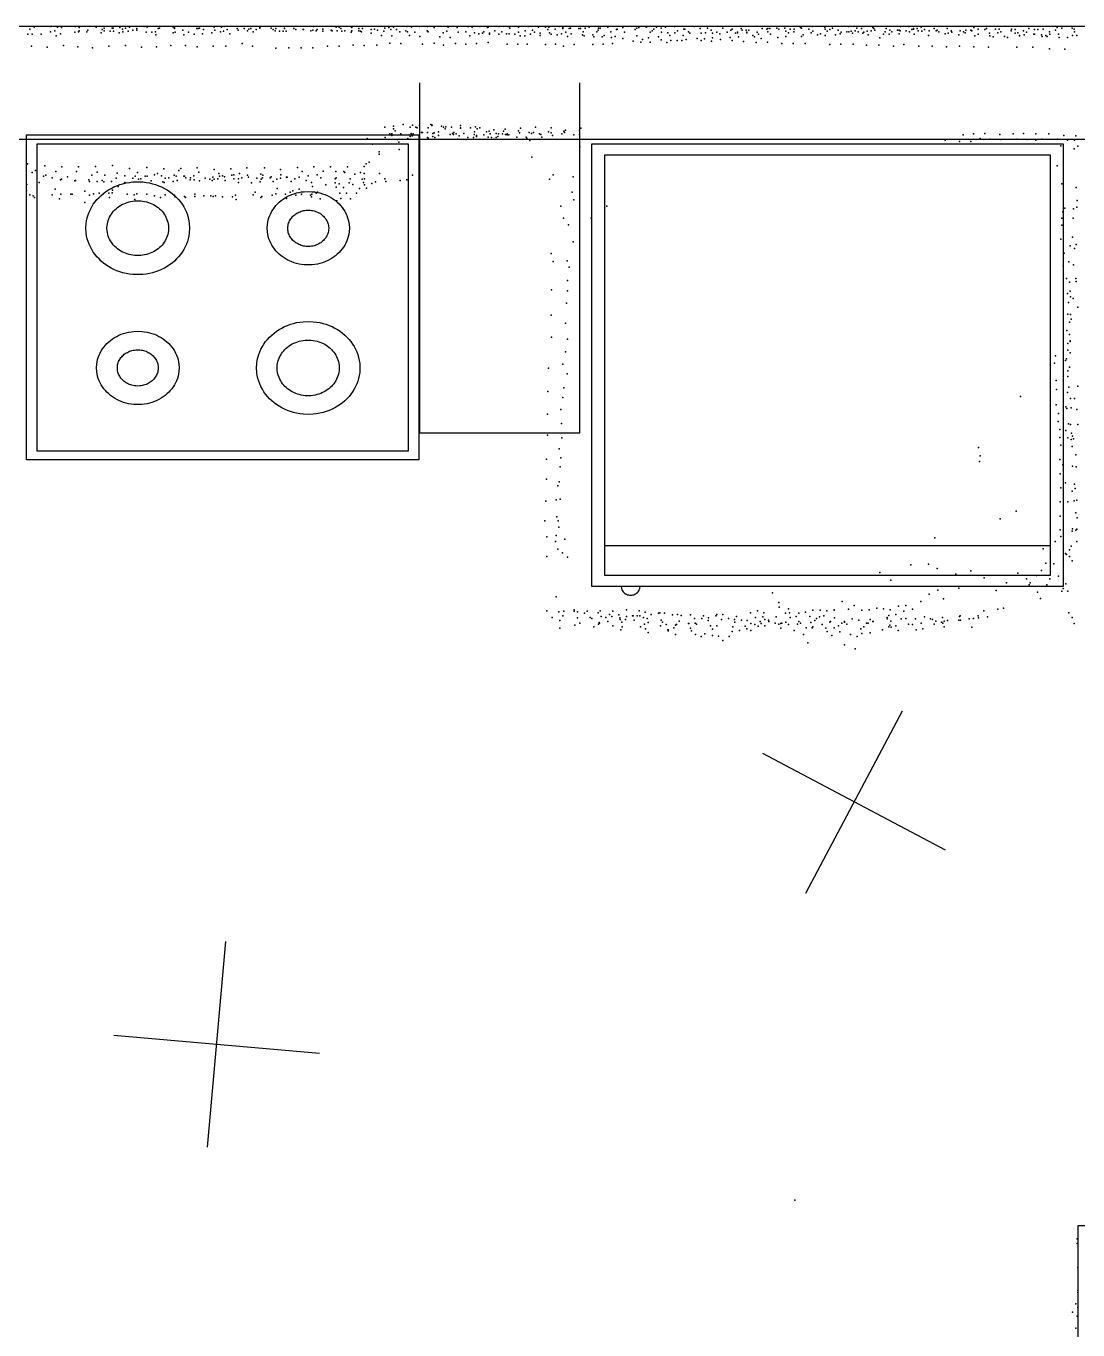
# Model space of a CAD drawing. Header units: millimetres. Extents: x -49251 to 3173, y -44712 to 7447.
# Drawn here: x -10956 to -8920, y -4259 to -1732 of the extents above; entities that cross this region are included whole.
import ezdxf

# ---------------------------------------------------------------- set-up
doc = ezdxf.new("R2010")
doc.units = ezdxf.units.MM
for name, color, linetype in [('OBJECTS', 8, 'Continuous'), ('P', 9, 'Continuous'), ('PANOS', 10, 'Continuous'), ('ROOMS', 1, 'Continuous'), ('WALLS', 3, 'Continuous')]:
    doc.layers.add(name, color=color, linetype=linetype)

# ---------------------------------------------------------------- blocks, each defined once
blk = doc.blocks.new('Stove_5D')
for points in [[(-380, 350), (379.9, 350)], [(-380, -350), (-380, 350)], [(359.9, 330), (-360, 330)], [(-360, 330), (-360, -330)], [(359.9, -330), (359.9, 330)], [(379.9, 350), (379.9, -350)], [(-264.6, 149.1), (-264.1, 158.9), (-263.3, 165.3), (-262, 171.6), (-260.4, 177.7), (-258.4, 183.7), (-256, 189.4), (-253.3, 195.1), (-250.3, 200.5), (-246.9, 205.7), (-243.3, 210.6), (-239.3, 215.3), (-235.1, 219.8), (-230.6, 224), (-225.9, 228), (-220.9, 231.6), (-215.7, 234.9), (-210.3, 237.9), (-204.7, 240.6), (-198.9, 243), (-192.9, 244.9), (-186.8, 246.5), (-180.5, 247.8), (-174.1, 248.6), (-164.3, 249.1)], [(-164.3, 249.1), (-154.4, 248.6), (-148, 247.8), (-141.7, 246.5), (-135.6, 244.9), (-129.6, 243), (-123.8, 240.6), (-118.2, 237.9), (-112.8, 234.9), (-107.6, 231.6), (-102.6, 228), (-97.9, 224), (-93.4, 219.8), (-89.2, 215.3), (-85.2, 210.6), (-81.6, 205.7), (-78.2, 200.5), (-75.2, 195.1), (-72.5, 189.4), (-70.1, 183.7), (-68.1, 177.7), (-66.5, 171.6), (-65.3, 165.3), (-64.4, 158.9), (-63.9, 149.1)], [(86.3, 149.1), (86.7, 156.8), (87.4, 161.9), (88.4, 166.9), (89.7, 171.7), (91.3, 176.4), (93.2, 181), (95.3, 185.5), (97.7, 189.7), (100.4, 193.8), (103.3, 197.8), (106.4, 201.5), (109.8, 205), (113.3, 208.4), (117.1, 211.5), (121.1, 214.3), (125.2, 217), (129.5, 219.3), (133.9, 221.5), (138.5, 223.3), (143.3, 224.9), (148.1, 226.1), (153.1, 227.1), (158.2, 227.7), (166, 228.1)], [(166, 228.1), (173.7, 227.7), (178.8, 227.1), (183.8, 226.1), (188.6, 224.9), (193.4, 223.3), (198, 221.5), (202.4, 219.3), (206.7, 217), (210.8, 214.3), (214.8, 211.5), (218.6, 208.4), (222.1, 205), (225.5, 201.5), (228.6, 197.8), (231.5, 193.8), (234.2, 189.7), (236.6, 185.5), (238.7, 181), (240.6, 176.4), (242.2, 171.7), (243.5, 166.9), (244.5, 161.9), (245.2, 156.8), (245.6, 149.1)], [(-223.9, 149.1), (-223.6, 154.9), (-223.1, 158.7), (-222.3, 162.4), (-221.4, 166), (-220.2, 169.6), (-218.7, 173), (-217.1, 176.3), (-215.3, 179.5), (-213.3, 182.6), (-211.2, 185.5), (-208.8, 188.3), (-206.3, 190.9), (-203.6, 193.4), (-200.8, 195.7), (-197.8, 197.9), (-194.8, 199.8), (-191.5, 201.6), (-188.2, 203.2), (-184.8, 204.6), (-181.2, 205.7), (-177.6, 206.6), (-173.9, 207.4), (-170.1, 207.8), (-164.2, 208.1)], [(-164.2, 208.1), (-158.4, 207.8), (-154.6, 207.4), (-150.9, 206.6), (-147.3, 205.7), (-143.7, 204.6), (-140.3, 203.2), (-137, 201.6), (-133.7, 199.8), (-130.6, 197.9), (-127.7, 195.7), (-124.9, 193.4), (-122.2, 190.9), (-119.7, 188.3), (-117.3, 185.5), (-115.2, 182.6), (-113.2, 179.5), (-111.4, 176.3), (-109.8, 173), (-108.3, 169.6), (-107.1, 166), (-106.2, 162.4), (-105.4, 158.7), (-104.9, 154.9), (-104.6, 149.1)], [(126.2, 148.8), (126.4, 152.7), (126.8, 155.2), (127.3, 157.6), (127.9, 160), (128.7, 162.4), (129.7, 164.6), (130.8, 166.8), (132, 169), (133.3, 171), (134.7, 172.9), (136.3, 174.8), (138, 176.5), (139.7, 178.2), (141.6, 179.7), (143.6, 181.1), (145.6, 182.4), (147.8, 183.6), (150, 184.6), (152.2, 185.5), (154.6, 186.3), (157, 186.9), (159.5, 187.3), (162, 187.7), (165.8, 187.8)], [(165.8, 187.8), (169.7, 187.7), (172.2, 187.3), (174.7, 186.9), (177.1, 186.3), (179.5, 185.5), (181.7, 184.6), (183.9, 183.6), (186.1, 182.4), (188.1, 181.1), (190.1, 179.7), (192, 178.2), (193.7, 176.5), (195.4, 174.8), (197, 172.9), (198.4, 171), (199.7, 169), (200.9, 166.8), (202, 164.6), (203, 162.4), (203.8, 160), (204.4, 157.6), (204.9, 155.2), (205.3, 152.7), (205.5, 148.8)], [(-164.3, 49.1), (-174.1, 49.5), (-180.5, 50.3), (-186.8, 51.6), (-192.9, 53.2), (-198.9, 55.1), (-204.7, 57.5), (-210.3, 60.2), (-215.7, 63.2), (-220.9, 66.5), (-225.9, 70.2), (-230.6, 74.1), (-235.1, 78.3), (-239.3, 82.8), (-243.3, 87.5), (-246.9, 92.5), (-250.3, 97.7), (-253.3, 103.1), (-256, 108.7), (-258.4, 114.5), (-260.4, 120.4), (-262, 126.5), (-263.3, 132.8), (-264.1, 139.2), (-264.6, 149.1)], [(-164.2, 90.1), (-170.1, 90.3), (-173.9, 90.8), (-177.6, 91.5), (-181.2, 92.5), (-184.8, 93.6), (-188.2, 95), (-191.5, 96.6), (-194.8, 98.3), (-197.8, 100.3), (-200.8, 102.4), (-203.6, 104.8), (-206.3, 107.2), (-208.8, 109.9), (-211.2, 112.7), (-213.3, 115.6), (-215.3, 118.7), (-217.1, 121.9), (-218.7, 125.2), (-220.2, 128.6), (-221.4, 132.1), (-222.3, 135.8), (-223.1, 139.5), (-223.6, 143.3), (-223.9, 149.1)], [(-63.9, 149.1), (-64.4, 139.2), (-65.3, 132.8), (-66.5, 126.5), (-68.1, 120.4), (-70.1, 114.5), (-72.5, 108.7), (-75.2, 103.1), (-78.2, 97.7), (-81.6, 92.5), (-85.2, 87.5), (-89.2, 82.8), (-93.4, 78.3), (-97.9, 74.1), (-102.6, 70.2), (-107.6, 66.5), (-112.8, 63.2), (-118.2, 60.2), (-123.8, 57.5), (-129.6, 55.1), (-135.6, 53.2), (-141.7, 51.6), (-148, 50.3), (-154.4, 49.5), (-164.3, 49.1)], [(-104.6, 149.1), (-104.9, 143.3), (-105.4, 139.5), (-106.2, 135.8), (-107.1, 132.1), (-108.3, 128.6), (-109.8, 125.2), (-111.4, 121.9), (-113.2, 118.7), (-115.2, 115.6), (-117.3, 112.7), (-119.7, 109.9), (-122.2, 107.2), (-124.9, 104.8), (-127.7, 102.4), (-130.6, 100.3), (-133.7, 98.3), (-137, 96.6), (-140.3, 95), (-143.7, 93.6), (-147.3, 92.5), (-150.9, 91.5), (-154.6, 90.8), (-158.4, 90.3), (-164.2, 90.1)], [(166, 70.1), (158.2, 70.4), (153.1, 71), (148.1, 72), (143.3, 73.3), (138.5, 74.8), (133.9, 76.7), (129.5, 78.8), (125.2, 81.1), (121.1, 83.8), (117.1, 86.6), (113.3, 89.7), (109.8, 93.1), (106.4, 96.6), (103.3, 100.3), (100.4, 104.3), (97.7, 108.4), (95.3, 112.7), (93.2, 117.1), (91.3, 121.7), (89.7, 126.4), (88.4, 131.2), (87.4, 136.2), (86.7, 141.3), (86.3, 149.1)], [(165.8, 109.8), (162, 110), (159.5, 110.3), (157, 110.7), (154.6, 111.4), (152.2, 112.1), (150, 113), (147.8, 114.1), (145.6, 115.2), (143.6, 116.5), (141.6, 117.9), (139.7, 119.5), (138, 121.1), (136.3, 122.9), (134.7, 124.7), (133.3, 126.6), (132, 128.7), (130.8, 130.8), (129.7, 133), (128.7, 135.2), (127.9, 137.6), (127.3, 140), (126.8, 142.4), (126.4, 145), (126.2, 148.8)], [(205.5, 148.8), (205.3, 145), (204.9, 142.4), (204.4, 140), (203.8, 137.6), (203, 135.2), (202, 133), (200.9, 130.8), (199.7, 128.7), (198.4, 126.6), (197, 124.7), (195.4, 122.9), (193.7, 121.1), (192, 119.5), (190.1, 117.9), (188.1, 116.5), (186.1, 115.2), (183.9, 114.1), (181.7, 113), (179.5, 112.1), (177.1, 111.4), (174.7, 110.7), (172.2, 110.3), (169.7, 110), (165.8, 109.8)], [(245.6, 149.1), (245.2, 141.3), (244.5, 136.2), (243.5, 131.2), (242.2, 126.4), (240.6, 121.7), (238.7, 117.1), (236.6, 112.7), (234.2, 108.4), (231.5, 104.3), (228.6, 100.3), (225.5, 96.6), (222.1, 93.1), (218.6, 89.7), (214.8, 86.6), (210.8, 83.8), (206.7, 81.1), (202.4, 78.8), (198, 76.7), (193.4, 74.8), (188.6, 73.3), (183.8, 72), (178.8, 71), (173.7, 70.4), (166, 70.1)], [(-244.1, -151.7), (-243.7, -143.9), (-243, -138.9), (-242, -133.9), (-240.7, -129), (-239.1, -124.3), (-237.2, -119.7), (-235, -115.3), (-232.6, -111), (-229.9, -106.9), (-227, -103), (-223.9, -99.2), (-220.5, -95.7), (-216.9, -92.4), (-213.1, -89.3), (-209.2, -86.4), (-205, -83.8), (-200.7, -81.4), (-196.3, -79.3), (-191.7, -77.4), (-186.9, -75.9), (-182, -74.6), (-177.1, -73.7), (-172, -73.1), (-164.2, -72.7)], [(-164.2, -72.7), (-156.4, -73.1), (-151.3, -73.7), (-146.3, -74.6), (-141.4, -75.9), (-136.7, -77.4), (-132.1, -79.3), (-127.6, -81.4), (-123.3, -83.8), (-119.1, -86.4), (-115.2, -89.3), (-111.4, -92.4), (-107.8, -95.7), (-104.4, -99.2), (-101.3, -103), (-98.4, -106.9), (-95.7, -111), (-93.3, -115.3), (-91.1, -119.7), (-89.2, -124.3), (-87.6, -129), (-86.3, -133.9), (-85.3, -138.9), (-84.6, -143.9), (-84.2, -151.7)], [(65.7, -151.7), (66.2, -141.9), (67.1, -135.5), (68.3, -129.2), (69.9, -123.1), (71.9, -117.2), (74.3, -111.4), (77, -105.8), (80, -100.4), (83.3, -95.2), (87, -90.2), (90.9, -85.5), (95.1, -81), (99.6, -76.8), (104.3, -72.9), (109.3, -69.2), (114.5, -65.9), (119.9, -62.9), (125.5, -60.2), (131.3, -57.9), (137.3, -55.9), (143.4, -54.3), (149.7, -53), (156.1, -52.2), (165.9, -51.7)], [(165.9, -51.7), (175.7, -52.2), (182.1, -53), (188.4, -54.3), (194.5, -55.9), (200.5, -57.9), (206.3, -60.2), (211.9, -62.9), (217.3, -65.9), (222.5, -69.2), (227.5, -72.9), (232.2, -76.8), (236.7, -81), (240.9, -85.5), (244.8, -90.2), (248.5, -95.2), (251.8, -100.4), (254.8, -105.8), (257.5, -111.4), (259.9, -117.2), (261.9, -123.1), (263.5, -129.2), (264.7, -135.5), (265.6, -141.9), (266, -151.7)], [(105.8, -151.7), (106, -145.8), (106.5, -142), (107.3, -138.2), (108.3, -134.6), (109.4, -131), (110.8, -127.5), (112.5, -124.2), (114.3, -120.9), (116.3, -117.8), (118.5, -114.8), (120.8, -112), (123.3, -109.3), (126, -106.8), (128.9, -104.4), (131.8, -102.2), (135, -100.2), (138.2, -98.4), (141.6, -96.8), (145, -95.4), (148.6, -94.2), (152.3, -93.3), (156, -92.5), (159.9, -92), (165.8, -91.7)], [(165.8, -91.7), (171.7, -92), (175.5, -92.5), (179.3, -93.3), (182.9, -94.2), (186.5, -95.4), (190, -96.8), (193.3, -98.4), (196.6, -100.2), (199.7, -102.2), (202.7, -104.4), (205.5, -106.8), (208.2, -109.3), (210.7, -112), (213.1, -114.8), (215.3, -117.8), (217.3, -120.9), (219.1, -124.2), (220.7, -127.5), (222.1, -131), (223.3, -134.6), (224.3, -138.2), (225, -142), (225.5, -145.8), (225.8, -151.7)], [(-203.8, -151.7), (-203.6, -147.9), (-203.2, -145.4), (-202.7, -142.9), (-202.1, -140.5), (-201.3, -138.2), (-200.4, -135.9), (-199.3, -133.7), (-198.1, -131.6), (-196.8, -129.6), (-195.3, -127.6), (-193.8, -125.8), (-192.1, -124), (-190.3, -122.4), (-188.4, -120.9), (-186.5, -119.5), (-184.4, -118.2), (-182.3, -117), (-180.1, -115.9), (-177.8, -115), (-175.5, -114.3), (-173.1, -113.7), (-170.6, -113.2), (-168.1, -112.9), (-164.2, -112.7)], [(-164.2, -112.7), (-160.4, -112.9), (-157.8, -113.2), (-155.4, -113.7), (-153, -114.3), (-150.6, -115), (-148.3, -115.9), (-146.1, -117), (-144, -118.2), (-141.9, -119.5), (-140, -120.9), (-138.1, -122.4), (-136.3, -124), (-134.7, -125.8), (-133.1, -127.6), (-131.7, -129.6), (-130.3, -131.6), (-129.1, -133.7), (-128.1, -135.9), (-127.1, -138.2), (-126.3, -140.5), (-125.7, -142.9), (-125.2, -145.4), (-124.8, -147.9), (-124.6, -151.7)], [(-164.2, -230.7), (-172, -230.4), (-177.1, -229.8), (-182, -228.8), (-186.9, -227.6), (-191.7, -226), (-196.3, -224.2), (-200.7, -222.1), (-205, -219.7), (-209.2, -217.1), (-213.1, -214.2), (-216.9, -211.1), (-220.5, -207.8), (-223.9, -204.3), (-227, -200.5), (-229.9, -196.6), (-232.6, -192.5), (-235, -188.2), (-237.2, -183.8), (-239.1, -179.2), (-240.7, -174.4), (-242, -169.6), (-243, -164.6), (-243.7, -159.5), (-244.1, -151.7)], [(-164.2, -190.7), (-168.1, -190.6), (-170.6, -190.3), (-173.1, -189.8), (-175.5, -189.2), (-177.8, -188.4), (-180.1, -187.5), (-182.3, -186.5), (-184.4, -185.3), (-186.5, -184), (-188.4, -182.6), (-190.3, -181.1), (-192.1, -179.4), (-193.8, -177.7), (-195.3, -175.8), (-196.8, -173.9), (-198.1, -171.9), (-199.3, -169.8), (-200.4, -167.6), (-201.3, -165.3), (-202.1, -163), (-202.7, -160.6), (-203.2, -158.1), (-203.6, -155.6), (-203.8, -151.7)], [(-84.2, -151.7), (-84.6, -159.5), (-85.3, -164.6), (-86.3, -169.6), (-87.6, -174.4), (-89.2, -179.2), (-91.1, -183.8), (-93.3, -188.2), (-95.7, -192.5), (-98.4, -196.6), (-101.3, -200.5), (-104.4, -204.3), (-107.8, -207.8), (-111.4, -211.1), (-115.2, -214.2), (-119.1, -217.1), (-123.3, -219.7), (-127.6, -222.1), (-132.1, -224.2), (-136.7, -226), (-141.4, -227.6), (-146.3, -228.8), (-151.3, -229.8), (-156.4, -230.4), (-164.2, -230.7)], [(-124.6, -151.7), (-124.8, -155.6), (-125.2, -158.1), (-125.7, -160.6), (-126.3, -163), (-127.1, -165.3), (-128.1, -167.6), (-129.1, -169.8), (-130.3, -171.9), (-131.7, -173.9), (-133.1, -175.8), (-134.7, -177.7), (-136.3, -179.4), (-138.1, -181.1), (-140, -182.6), (-141.9, -184), (-144, -185.3), (-146.1, -186.5), (-148.3, -187.5), (-150.6, -188.4), (-153, -189.2), (-155.4, -189.8), (-157.8, -190.3), (-160.4, -190.6), (-164.2, -190.7)], [(165.9, -251.7), (156.1, -251.3), (149.7, -250.4), (143.4, -249.2), (137.3, -247.6), (131.3, -245.6), (125.5, -243.3), (119.9, -240.6), (114.5, -237.6), (109.3, -234.2), (104.3, -230.6), (99.6, -226.7), (95.1, -222.5), (90.9, -218), (87, -213.3), (83.3, -208.3), (80, -203.1), (77, -197.7), (74.3, -192.1), (71.9, -186.3), (69.9, -180.3), (68.3, -174.2), (67.1, -168), (66.2, -161.6), (65.7, -151.7)], [(165.8, -211.7), (159.9, -211.5), (156, -211), (152.3, -210.2), (148.6, -209.2), (145, -208.1), (141.6, -206.7), (138.2, -205), (135, -203.2), (131.8, -201.2), (128.9, -199), (126, -196.7), (123.3, -194.2), (120.8, -191.5), (118.5, -188.6), (116.3, -185.7), (114.3, -182.5), (112.5, -179.3), (110.8, -175.9), (109.4, -172.5), (108.3, -168.9), (107.3, -165.2), (106.5, -161.5), (106, -157.6), (105.8, -151.7)], [(225.8, -151.7), (225.5, -157.6), (225, -161.5), (224.3, -165.2), (223.3, -168.9), (222.1, -172.5), (220.7, -175.9), (219.1, -179.3), (217.3, -182.5), (215.3, -185.7), (213.1, -188.6), (210.7, -191.5), (208.2, -194.2), (205.5, -196.7), (202.7, -199), (199.7, -201.2), (196.6, -203.2), (193.3, -205), (190, -206.7), (186.5, -208.1), (182.9, -209.2), (179.3, -210.2), (175.5, -211), (171.7, -211.5), (165.8, -211.7)], [(266, -151.7), (265.6, -161.6), (264.7, -168), (263.5, -174.2), (261.9, -180.3), (259.9, -186.3), (257.5, -192.1), (254.8, -197.7), (251.8, -203.1), (248.5, -208.3), (244.8, -213.3), (240.9, -218), (236.7, -222.5), (232.2, -226.7), (227.5, -230.6), (222.5, -234.2), (217.3, -237.6), (211.9, -240.6), (206.3, -243.3), (200.5, -245.6), (194.5, -247.6), (188.4, -249.2), (182.1, -250.4), (175.7, -251.3), (165.9, -251.7)], [(379.9, -350), (-380, -350)], [(-360, -330), (359.9, -330)]]:
    blk.add_lwpolyline(points)
blk = doc.blocks.new('Fridge_54')
for points in [[(-380.3, -303.1), (-380.3, 404.7)], [(-380.3, 404.7), (379.8, 404.7)], [(379.8, 404.7), (379.8, -303.1)], [(-360.3, 384.7), (-360.3, -303.1)], [(359.8, 384.7), (-360.3, 384.7)], [(359.8, -303.1), (359.8, 384.7)], [(-380.3, -375.4), (-380.3, -303.1)], [(-360.3, -303.1), (359.8, -303.1)], [(-360.3, -303.1), (-360.3, -355.4)], [(359.8, -355.4), (359.8, -303.1)], [(379.8, -303.1), (379.8, -375.4)], [(-360.3, -355.4), (359.8, -355.4)], [(379.8, -375.4), (-380.3, -375.4)], [(-333.2, -375.3), (-332.6, -378.7), (-332, -380.8), (-331.1, -382.6), (-330.1, -384.3), (-329, -385.7), (-327.6, -387), (-326.2, -388.1), (-324.7, -388.9), (-323.1, -389.6), (-321.4, -390.1), (-319.7, -390.4), (-318, -390.5), (-316.2, -390.4), (-314.5, -390.1), (-312.9, -389.6), (-311.3, -388.9), (-309.7, -388.1), (-308.3, -387), (-307, -385.7), (-305.8, -384.3), (-304.8, -382.6), (-304, -380.8), (-303.3, -378.7), (-302.8, -375.3)]]:
    blk.add_lwpolyline(points)

msp = doc.modelspace()

# ---------------------------------------------------------------- linework, layer by layer
at = {"layer": 'OBJECTS'}
for points in [[(-10194.5, -1842.1), (-10194.5, -2520.5)], [(-9884.5, -2520.5), (-9884.5, -1842.1)], [(-10194.5, -2520.5), (-9884.5, -2520.5)]]:
    msp.add_lwpolyline(points, dxfattribs=at)
at = {"layer": 'P'}
for p in [(-10949, -1738), (-10941, -1734), (-10910, -1733), (-10909, -1743), (-10901, -1741), (-10896, -1734), (-10888, -1735), (-10861, -1733), (-10855, -1743), (-10854, -1735), (-10854, -1741), (-10839, -1743), (-10837, -1740), (-10821, -1734), (-10809, -1739), (-10805, -1736), (-10805, -1741), (-10794, -1742), (-10790, -1736), (-10788, -1736), (-10787, -1742), (-10775, -1735), (-10770, -1738), (-10769, -1743), (-10764, -1736), (-10759, -1742), (-10756, -1734), (-10750, -1740), (-10742, -1737), (-10742, -1740), (-10728, -1733), (-10722, -1734), (-10706, -1743), (-10701, -1737), (-10698, -1736), (-10672, -1734), (-10669, -1734), (-10669, -1737), (-10653, -1740), (-10626, -1737), (-10623, -1737), (-10621, -1736), (-10613, -1739), (-10613, -1739), (-10592, -1734), (-10591, -1740), (-10580, -1743), (-10578, -1734), (-10574, -1742), (-10573, -1733), (-10567, -1739), (-10548, -1737), (-10546, -1740), (-10534, -1737), (-10528, -1741), (-10525, -1738), (-10521, -1737), (-10517, -1743), (-10511, -1739), (-10504, -1735), (-10504, -1736), (-10482, -1736), (-10478, -1739), (-10474, -1741), (-10473, -1737), (-10466, -1742), (-10459, -1742), (-10457, -1733), (-10456, -1737), (-10453, -1742), (-10438, -1737), (-10434, -1739), (-10420, -1739), (-10419, -1739), (-10405, -1741), (-10401, -1740), (-10400, -1733), (-10395, -1741), (-10393, -1739), (-10382, -1738), (-10382, -1742), (-10366, -1740), (-10364, -1741), (-10356, -1734), (-10354, -1741), (-10350, -1734), (-10347, -1737), (-10345, -1742), (-10339, -1741), (-10328, -1733), (-10326, -1735), (-10326, -1741), (-10312, -1737), (-10312, -1741), (-10309, -1742), (-10307, -1743), (-10305, -1737), (-10288, -1739), (-10282, -1738), (-10276, -1740), (-10264, -1742), (-10262, -1736), (-10254, -1735), (-10250, -1739), (-10245, -1734), (-10239, -1739), (-10233, -1743), (-10221, -1741), (-10219, -1733), (-10218, -1743), (-10210, -1734), (-10195, -1733), (-10180, -1741), (-10179, -1733), (-10178, -1743), (-10166, -1735), (-10142, -1742), (-10139, -1734), (-10122, -1735), (-10105, -1743), (-10101, -1733), (-10100, -1733), (-10093, -1734), (-10078, -1733), (-10070, -1743), (-10063, -1735), (-10062, -1734), (-10049, -1741), (-10041, -1733), (-10035, -1743), (-10023, -1733), (-10021, -1733), (-10020, -1736), (-10003, -1734), (-9990, -1741), (-9983, -1733), (-9976, -1740), (-9964, -1734), (-9951, -1734), (-9946, -1739), (-9944, -1734), (-9932, -1738), (-9924, -1733), (-9917, -1735), (-9917, -1737), (-9905, -1737), (-9902, -1736), (-9886, -1737), (-9883, -1737), (-9878, -1743), (-9874, -1736), (-9866, -1734), (-9851, -1743), (-9849, -1740), (-9848, -1736), (-9845, -1736), (-9830, -1734), (-9824, -1743), (-9813, -1739), (-9812, -1738), (-9801, -1735), (-9777, -1739), (-9774, -1736), (-9770, -1735), (-9756, -1734), (-9754, -1733), (-9744, -1741), (-9741, -1738), (-9736, -1734), (-9727, -1736), (-9718, -1734), (-9700, -1733), (-9695, -1741), (-9683, -1738), (-9681, -1738), (-9674, -1743), (-9663, -1733), (-9651, -1737), (-9637, -1736), (-9630, -1740), (-9607, -1736), (-9592, -1740), (-9589, -1738), (-9572, -1737), (-9570, -1740), (-9562, -1740), (-9557, -1740), (-9531, -1737), (-9522, -1738), (-9520, -1737), (-9520, -1743), (-9516, -1737), (-9503, -1736), (-9499, -1738), (-9487, -1736), (-9485, -1742), (-9477, -1738), (-9470, -1743), (-9469, -1738), (-9457, -1735), (-9455, -1736), (-9441, -1738), (-9434, -1733), (-9433, -1742), (-9410, -1734), (-9409, -1738), (-9405, -1742), (-9400, -1739), (-9395, -1736), (-9384, -1740), (-9367, -1743), (-9364, -1733), (-9363, -1743), (-9359, -1742), (-9351, -1741), (-9348, -1736), (-9345, -1743), (-9339, -1737), (-9334, -1733), (-9328, -1742), (-9320, -1741), (-9317, -1735), (-9315, -1737), (-9313, -1740), (-9293, -1743), (-9291, -1737), (-9284, -1740), (-9280, -1743), (-9269, -1740), (-9266, -1740), (-9264, -1741), (-9263, -1733), (-9252, -1741), (-9247, -1733), (-9246, -1743), (-9241, -1739), (-9238, -1737), (-9238, -1738), (-9231, -1737), (-9229, -1741), (-9223, -1734), (-9222, -1742), (-9217, -1739), (-9208, -1741), (-9198, -1737), (-9194, -1741), (-9192, -1740), (-9189, -1743), (-9173, -1737), (-9165, -1741), (-9148, -1741), (-9141, -1743), (-9137, -1740), (-9127, -1740), (-9125, -1741), (-9121, -1735), (-9113, -1738), (-9100, -1739), (-9097, -1737), (-9079, -1738), (-9072, -1738), (-9069, -1743), (-9049, -1741), (-9048, -1738), (-9041, -1739), (-9025, -1741), (-9015, -1737), (-9004, -1739), (-8997, -1739), (-8987, -1738), (-8975, -1743), (-8963, -1740), (-8960, -1735), (-8951, -1736), (-8931, -1736), (-8927, -1738), (-8926, -1743), (-10953, -1748), (-10945, -1748), (-10927, -1748), (-10898, -1751), (-10890, -1747), (-10862, -1744), (-10811, -1745), (-10776, -1745), (-10724, -1744), (-10713, -1744), (-10705, -1749), (-10672, -1745), (-10668, -1744), (-10651, -1749), (-10642, -1744), (-10631, -1748), (-10615, -1747), (-10597, -1745), (-10562, -1747), (-10538, -1766), (-10327, -1744), (-10288, -1746), (-10268, -1750), (-10252, -1765), (-10248, -1751), (-10231, -1766), (-10214, -1750), (-10204, -1744), (-10194, -1752), (-10189, -1767), (-10166, -1765), (-10155, -1753), (-10149, -1745), (-10135, -1754), (-10125, -1766), (-10120, -1744), (-10105, -1767), (-10097, -1751), (-10088, -1745), (-10084, -1766), (-10080, -1747), (-10073, -1746), (-10062, -1764), (-10059, -1746), (-10059, -1748), (-10041, -1748), (-10026, -1747), (-10025, -1767), (-10021, -1747), (-10010, -1748), (-10004, -1767), (-10003, -1744), (-10000, -1751), (-9991, -1751), (-9986, -1767), (-9980, -1748), (-9972, -1744), (-9961, -1746), (-9961, -1750), (-9951, -1768), (-9943, -1745), (-9940, -1748), (-9931, -1767), (-9928, -1749), (-9920, -1747), (-9911, -1744), (-9908, -1752), (-9901, -1747), (-9895, -1768), (-9879, -1749), (-9876, -1751), (-9859, -1749), (-9859, -1768), (-9857, -1753), (-9841, -1753), (-9839, -1767), (-9837, -1750), (-9823, -1754), (-9821, -1766), (-9816, -1752), (-9801, -1756), (-9798, -1744), (-9781, -1761), (-9774, -1751), (-9766, -1763), (-9763, -1758), (-9751, -1755), (-9748, -1744), (-9748, -1763), (-9732, -1753), (-9727, -1759), (-9726, -1744), (-9716, -1764), (-9714, -1745), (-9710, -1750), (-9708, -1760), (-9700, -1745), (-9696, -1760), (-9687, -1760), (-9684, -1750), (-9678, -1758), (-9671, -1746), (-9657, -1756), (-9649, -1746), (-9649, -1760), (-9643, -1757), (-9641, -1745), (-9629, -1761), (-9627, -1746), (-9627, -1755), (-9619, -1744), (-9613, -1747), (-9612, -1758), (-9599, -1744), (-9593, -1754), (-9589, -1760), (-9583, -1746), (-9579, -1744), (-9579, -1745), (-9577, -1753), (-9567, -1762), (-9561, -1744), (-9561, -1745), (-9549, -1750), (-9546, -1753), (-9543, -1764), (-9541, -1744), (-9538, -1748), (-9533, -1756), (-9521, -1763), (-9515, -1748), (-9501, -1754), (-9493, -1766), (-9485, -1752), (-9480, -1745), (-9471, -1766), (-9455, -1752), (-9452, -1749), (-9448, -1766), (-9436, -1745), (-9424, -1749), (-9418, -1747), (-9409, -1750), (-9400, -1768), (-9389, -1749), (-9380, -1747), (-9379, -1767), (-9378, -1744), (-9356, -1746), (-9355, -1767), (-9336, -1746), (-9334, -1744), (-9326, -1749), (-9303, -1755), (-9296, -1748), (-9285, -1748), (-9266, -1747), (-9257, -1768), (-9237, -1748), (-9209, -1750), (-9177, -1747), (-9171, -1746), (-9164, -1744), (-9150, -1749), (-9138, -1745), (-9119, -1751), (-9113, -1748), (-9091, -1746), (-9090, -1751), (-9084, -1753), (-9075, -1745), (-9062, -1752), (-9056, -1754), (-9041, -1746), (-9036, -1745), (-9033, -1750), (-9033, -1751), (-9024, -1749), (-9019, -1744), (-9005, -1748), (-9004, -1748), (-8990, -1749), (-8989, -1752), (-8982, -1750), (-8979, -1752), (-8974, -1748), (-8957, -1748), (-8957, -1748), (-8956, -1754), (-8940, -1754), (-8930, -1750), (-8922, -1750), (-10946, -1771), (-10916, -1773), (-10884, -1770), (-10856, -1772), (-10828, -1774), (-10796, -1771), (-10764, -1770), (-10733, -1773), (-10704, -1772), (-10676, -1770), (-10648, -1770), (-10625, -1772), (-10594, -1771), (-10570, -1771), (-10518, -1771), (-10473, -1775), (-10448, -1774), (-10424, -1774), (-10401, -1774), (-10373, -1771), (-10350, -1771), (-10323, -1769), (-10302, -1770), (-10277, -1769), (-10148, -1769), (-9916, -1771), (-9329, -1769), (-9305, -1769), (-9277, -1771), (-9228, -1771), (-9202, -1771), (-9174, -1772), (-9149, -1771), (-9121, -1772), (-9093, -1773), (-9038, -1773), (-9007, -1773), (-8975, -1776), (-8945, -1777), (-10262, -1928), (-10252, -1941), (-10248, -1941), (-10248, -1944), (-10245, -1926), (-10245, -1931), (-10242, -1935), (-10231, -1941), (-10226, -1923), (-10215, -1943), (-10213, -1928), (-10211, -1940), (-10209, -1945), (-10208, -1924), (-10207, -1941), (-10206, -1943), (-10202, -1928), (-10199, -1929), (-10195, -1925), (-10191, -1938), (-10189, -1938), (-10179, -1938), (-10178, -1929), (-10173, -1923), (-10171, -1925), (-10170, -1924), (-10169, -1940), (-10166, -1939), (-10158, -1937), (-10158, -1944), (-10152, -1926), (-10148, -1928), (-10145, -1931), (-10144, -1927), (-10135, -1942), (-10133, -1928), (-10131, -1940), (-10129, -1942), (-10128, -1938), (-10124, -1941), (-10118, -1945), (-10115, -1925), (-10115, -1929), (-10115, -1930), (-10109, -1940), (-10096, -1929), (-10089, -1942), (-10088, -1937), (-10086, -1927), (-10084, -1944), (-10083, -1931), (-10078, -1929), (-10070, -1943), (-10065, -1937), (-10060, -1936), (-10058, -1941), (-10051, -1933), (-10046, -1940), (-10042, -1941), (-10034, -1941), (-10032, -1936), (-10029, -1932), (-10028, -1942), (-10025, -1941), (-10025, -1943), (-10022, -1943), (-10003, -1935), (-10001, -1939), (-9999, -1930), (-9982, -1938), (-9978, -1940), (-9974, -1938), (-9970, -1928), (-9962, -1941), (-9960, -1942), (-9945, -1937), (-9940, -1929), (-9940, -1939), (-9937, -1944), (-9919, -1941), (-9915, -1936), (-9914, -1938), (-9912, -1934), (-9896, -1943), (-9885, -1934), (-9885, -1942), (-9882, -1930), (-9142, -1943), (-9122, -1941), (-9100, -1940), (-9071, -1942), (-9045, -1941), (-9025, -1940), (-9001, -1941), (-8976, -1941), (-8947, -1944), (-8924, -1945), (-10296, -1950), (-10286, -1961), (-10261, -1948), (-10237, -1952), (-10235, -1957), (-10217, -1950), (-10213, -1946), (-10179, -1948), (-10178, -1949), (-10169, -1946), (-10165, -1948), (-10121, -1951), (-10104, -1952), (-10101, -1948), (-10090, -1948), (-10084, -1946), (-10062, -1947), (-10055, -1948), (-10051, -1951), (-10046, -1948), (-10043, -1946), (-10006, -1947), (-9988, -1947), (-9987, -1949), (-9981, -1954), (-9958, -1947), (-9884, -1966), (-9177, -1953), (-9149, -1956), (-9127, -1956), (-9109, -1950), (-9090, -1951), (-9069, -1952), (-9037, -1951), (-9018, -1952), (-9001, -1953), (-8989, -1951), (-8959, -1951), (-8953, -1964), (-8940, -1953), (-8927, -1970), (-8926, -1953), (-8920, -1965), (-10292, -1996), (-10273, -1976), (-10273, -1980), (-10234, -1971), (-9977, -1986), (-10954, -1999), (-10945, -2016), (-10938, -2012), (-10920, -2003), (-10918, -2021), (-10899, -2014), (-10887, -2005), (-10859, -2014), (-10855, -2005), (-10829, -2021), (-10822, -2004), (-10819, -2015), (-10804, -2021), (-10789, -2002), (-10780, -2017), (-10756, -2008), (-10741, -2016), (-10723, -2006), (-10708, -2020), (-10702, -2018), (-10690, -2009), (-10670, -2021), (-10661, -2012), (-10657, -2008), (-10625, -2007), (-10622, -2015), (-10592, -2010), (-10583, -2018), (-10560, -2009), (-10558, -2021), (-10554, -2020), (-10543, -2018), (-10529, -2007), (-10528, -2021), (-10502, -2019), (-10498, -2021), (-10495, -2007), (-10464, -2010), (-10463, -2020), (-10431, -2006), (-10422, -2014), (-10399, -2005), (-10393, -2020), (-10381, -2013), (-10367, -2005), (-10357, -2014), (-10341, -2014), (-10339, -2016), (-10334, -2005), (-10320, -2019), (-10309, -2016), (-10302, -2004), (-10302, -2018), (-10298, -1999), (-10272, -2018), (-10208, -2021), (-9936, -2020), (-8960, -2003), (-10955, -2039), (-10931, -2035), (-10923, -2023), (-10906, -2026), (-10890, -2030), (-10888, -2029), (-10876, -2024), (-10862, -2032), (-10861, -2031), (-10835, -2030), (-10834, -2033), (-10819, -2033), (-10809, -2031), (-10806, -2034), (-10791, -2033), (-10782, -2027), (-10778, -2043), (-10765, -2022), (-10765, -2035), (-10750, -2027), (-10745, -2023), (-10739, -2029), (-10734, -2028), (-10726, -2023), (-10722, -2023), (-10714, -2032), (-10694, -2022), (-10692, -2034), (-10689, -2035), (-10687, -2027), (-10680, -2026), (-10672, -2033), (-10666, -2023), (-10664, -2031), (-10651, -2023), (-10650, -2023), (-10647, -2026), (-10639, -2030), (-10638, -2026), (-10632, -2022), (-10631, -2030), (-10621, -2032), (-10610, -2027), (-10601, -2029), (-10596, -2031), (-10595, -2025), (-10592, -2029), (-10585, -2028), (-10582, -2023), (-10576, -2022), (-10572, -2024), (-10571, -2031), (-10554, -2028), (-10545, -2028), (-10545, -2035), (-10539, -2026), (-10526, -2025), (-10520, -2036), (-10510, -2027), (-10503, -2034), (-10501, -2029), (-10499, -2026), (-10484, -2026), (-10482, -2024), (-10478, -2033), (-10471, -2029), (-10464, -2027), (-10452, -2025), (-10451, -2025), (-10443, -2033), (-10436, -2028), (-10428, -2025), (-10414, -2031), (-10410, -2022), (-10404, -2035), (-10402, -2043), (-10386, -2026), (-10376, -2040), (-10358, -2028), (-10358, -2036), (-10356, -2026), (-10356, -2044), (-10350, -2038), (-10342, -2045), (-10331, -2036), (-10329, -2028), (-10324, -2039), (-10306, -2029), (-10303, -2035), (-10301, -2028), (-10301, -2040), (-10297, -2046), (-10287, -2037), (-10280, -2034), (-10262, -2028), (-10260, -2033), (-10232, -2031), (-10219, -2030), (-9943, -2029), (-9897, -2024), (-8951, -2038), (-8923, -2045), (-10956, -2051), (-10949, -2059), (-10943, -2061), (-10940, -2064), (-10906, -2059), (-10900, -2048), (-10892, -2067), (-10889, -2058), (-10870, -2058), (-10867, -2058), (-10843, -2052), (-10834, -2060), (-10826, -2057), (-10815, -2056), (-10796, -2056), (-10795, -2064), (-10790, -2055), (-10789, -2050), (-10761, -2058), (-10747, -2059), (-10746, -2068), (-10742, -2057), (-10723, -2058), (-10708, -2061), (-10696, -2064), (-10687, -2059), (-10669, -2060), (-10668, -2063), (-10650, -2062), (-10648, -2064), (-10630, -2058), (-10630, -2062), (-10612, -2061), (-10599, -2061), (-10594, -2062), (-10590, -2061), (-10576, -2063), (-10557, -2063), (-10551, -2060), (-10550, -2068), (-10517, -2059), (-10513, -2054), (-10502, -2064), (-10500, -2062), (-10480, -2060), (-10473, -2057), (-10470, -2047), (-10454, -2058), (-10452, -2066), (-10445, -2054), (-10440, -2051), (-10434, -2060), (-10428, -2048), (-10423, -2058), (-10406, -2060), (-10404, -2063), (-10403, -2058), (-10395, -2056), (-10392, -2054), (-10387, -2067), (-10356, -2071), (-10355, -2071), (-10349, -2056), (-10347, -2066), (-10336, -2056), (-10328, -2067), (-10317, -2056), (-10311, -2047), (-9899, -2054), (-9896, -2069), (-8921, -2070), (-10843, -2074), (-9921, -2081), (-9832, -2081), (-8949, -2092), (-8945, -2085), (-8928, -2086), (-8922, -2083), (-9916, -2104), (-9906, -2117), (-9862, -2104), (-8951, -2104), (-8951, -2118), (-8929, -2104), (-8953, -2145), (-8930, -2141), (-9897, -2150), (-8946, -2172), (-8935, -2158), (-8926, -2163), (-8923, -2155), (-9940, -2173), (-9936, -2188), (-9909, -2187), (-8948, -2197), (-8937, -2189), (-8928, -2195), (-9905, -2199), (-8942, -2221), (-8924, -2221), (-9939, -2243), (-9908, -2225), (-9908, -2245), (-8936, -2228), (-8935, -2246), (-8923, -2227), (-9910, -2269), (-8940, -2250), (-8938, -2268), (-8934, -2257), (-8929, -2260), (-9940, -2292), (-8939, -2290), (-8934, -2291), (-8920, -2277), (-9912, -2308), (-8941, -2322), (-8936, -2306), (-8933, -2300), (-9939, -2335), (-9908, -2339), (-8939, -2347), (-8936, -2330), (-8935, -2342), (-8935, -2343), (-9912, -2363), (-8963, -2371), (-8939, -2360), (-8935, -2365), (-9945, -2395), (-9917, -2387), (-8965, -2385), (-8944, -2380), (-8942, -2377), (-8939, -2400), (-8936, -2393), (-9909, -2406), (-8962, -2419), (-8939, -2411), (-8939, -2411), (-9946, -2440), (-9915, -2433), (-9031, -2450), (-8961, -2436), (-8940, -2442), (-8937, -2432), (-8920, -2430), (-9921, -2475), (-9917, -2452), (-8962, -2466), (-8943, -2470), (-8941, -2473), (-8934, -2454), (-8933, -2472), (-8926, -2454), (-8922, -2475), (-9947, -2484), (-8958, -2498), (-8957, -2483), (-9947, -2525), (-9920, -2502), (-8955, -2514), (-8943, -2516), (-8938, -2503), (-8934, -2504), (-8932, -2521), (-8920, -2504), (-9924, -2551), (-9919, -2530), (-9112, -2549), (-8955, -2529), (-8953, -2544), (-8939, -2530), (-8933, -2533), (-8931, -2547), (-8930, -2527), (-8928, -2532), (-9949, -2571), (-9921, -2569), (-9110, -2576), (-9109, -2565), (-8955, -2572), (-8924, -2563), (-9922, -2586), (-8954, -2600), (-8949, -2582), (-8930, -2585), (-8923, -2586), (-9949, -2610), (-9927, -2623), (-9924, -2615), (-8953, -2627), (-8944, -2617), (-8926, -2620), (-9930, -2650), (-9922, -2649), (-8931, -2633), (-8927, -2652), (-8925, -2628), (-8922, -2651), (-9950, -2653), (-9039, -2672), (-8954, -2654), (-8939, -2654), (-8924, -2675), (-9952, -2691), (-9929, -2683), (-9926, -2691), (-9925, -2703), (-9070, -2687), (-8954, -2682), (-8921, -2685), (-9948, -2722), (-9930, -2719), (-9913, -2726), (-9197, -2724), (-8954, -2708), (-8953, -2721), (-8931, -2711), (-8930, -2706), (-8924, -2709), (-8922, -2707), (-9931, -2731), (-9927, -2746), (-9918, -2753), (-8987, -2745), (-8964, -2731), (-8936, -2747), (-8933, -2740), (-8922, -2731), (-9948, -2760), (-9908, -2761), (-9243, -2776), (-9209, -2775), (-8982, -2773), (-8966, -2774), (-8944, -2754), (-8942, -2756), (-8936, -2760), (-8931, -2768), (-9303, -2791), (-9192, -2783), (-9156, -2794), (-9127, -2788), (-9101, -2801), (-9036, -2792), (-9019, -2803), (-9000, -2797), (-8990, -2787), (-8974, -2803), (-8957, -2798), (-9282, -2806), (-9191, -2825), (-9150, -2821), (-9078, -2826), (-9078, -2826), (-9058, -2811), (-9014, -2815), (-9012, -2811), (-8998, -2829), (-8980, -2815), (-8951, -2827), (-8948, -2822), (-8943, -2813), (-8939, -2827), (-9930, -2838), (-9511, -2830), (-9499, -2849), (-9376, -2847), (-9353, -2855), (-9253, -2855), (-9224, -2847), (-9208, -2833), (-9180, -2842), (-8992, -2841), (-9948, -2865), (-9938, -2878), (-9925, -2867), (-9917, -2875), (-9915, -2866), (-9895, -2863), (-9895, -2866), (-9889, -2867), (-9889, -2879), (-9875, -2870), (-9870, -2866), (-9864, -2878), (-9861, -2880), (-9849, -2869), (-9845, -2865), (-9843, -2876), (-9834, -2878), (-9827, -2872), (-9822, -2876), (-9820, -2866), (-9809, -2873), (-9807, -2879), (-9794, -2863), (-9794, -2876), (-9782, -2875), (-9781, -2875), (-9773, -2875), (-9769, -2865), (-9768, -2875), (-9761, -2878), (-9758, -2868), (-9754, -2880), (-9746, -2872), (-9732, -2870), (-9729, -2869), (-9720, -2870), (-9705, -2873), (-9695, -2872), (-9688, -2874), (-9670, -2873), (-9662, -2880), (-9648, -2880), (-9645, -2875), (-9635, -2879), (-9621, -2875), (-9619, -2872), (-9607, -2872), (-9596, -2880), (-9581, -2876), (-9554, -2869), (-9544, -2878), (-9540, -2865), (-9530, -2877), (-9528, -2869), (-9504, -2877), (-9498, -2858), (-9486, -2870), (-9480, -2861), (-9478, -2869), (-9477, -2878), (-9465, -2876), (-9460, -2870), (-9447, -2868), (-9439, -2876), (-9433, -2864), (-9426, -2880), (-9420, -2877), (-9419, -2864), (-9412, -2875), (-9406, -2865), (-9392, -2863), (-9392, -2864), (-9391, -2879), (-9364, -2862), (-9338, -2864), (-9324, -2863), (-9309, -2860), (-9296, -2861), (-9289, -2878), (-9286, -2874), (-9283, -2863), (-9272, -2872), (-9267, -2856), (-9257, -2866), (-9253, -2880), (-9240, -2862), (-9217, -2877), (-9182, -2878), (-9149, -2876), (-9148, -2875), (-9122, -2880), (-9113, -2875), (-9112, -2879), (-9102, -2865), (-9095, -2877), (-9075, -2862), (-9064, -2860), (-8937, -2869), (-8931, -2878), (-9923, -2884), (-9923, -2899), (-9894, -2893), (-9884, -2889), (-9857, -2896), (-9848, -2891), (-9847, -2888), (-9846, -2889), (-9830, -2886), (-9820, -2894), (-9806, -2882), (-9805, -2902), (-9803, -2887), (-9802, -2896), (-9796, -2882), (-9779, -2883), (-9767, -2896), (-9759, -2891), (-9757, -2900), (-9752, -2888), (-9728, -2894), (-9727, -2883), (-9724, -2887), (-9717, -2892), (-9714, -2902), (-9713, -2902), (-9713, -2904), (-9702, -2898), (-9699, -2893), (-9697, -2892), (-9692, -2885), (-9674, -2890), (-9673, -2890), (-9670, -2899), (-9668, -2904), (-9661, -2889), (-9658, -2891), (-9636, -2884), (-9631, -2894), (-9627, -2901), (-9619, -2894), (-9610, -2882), (-9589, -2905), (-9588, -2896), (-9585, -2882), (-9584, -2887), (-9575, -2903), (-9571, -2883), (-9564, -2895), (-9561, -2900), (-9560, -2884), (-9553, -2890), (-9553, -2903), (-9545, -2892), (-9539, -2895), (-9535, -2886), (-9533, -2890), (-9526, -2882), (-9526, -2894), (-9519, -2883), (-9518, -2886), (-9506, -2889), (-9499, -2891), (-9495, -2890), (-9495, -2899), (-9493, -2889), (-9485, -2887), (-9480, -2892), (-9469, -2903), (-9463, -2891), (-9460, -2886), (-9457, -2889), (-9446, -2898), (-9437, -2888), (-9434, -2898), (-9433, -2896), (-9429, -2884), (-9415, -2892), (-9408, -2899), (-9405, -2905), (-9400, -2887), (-9399, -2886), (-9392, -2898), (-9383, -2894), (-9377, -2889), (-9372, -2886), (-9372, -2887), (-9367, -2891), (-9357, -2881), (-9344, -2883), (-9340, -2900), (-9334, -2896), (-9329, -2889), (-9326, -2889), (-9322, -2882), (-9317, -2886), (-9316, -2886), (-9298, -2902), (-9289, -2881), (-9286, -2896), (-9284, -2893), (-9282, -2885), (-9281, -2897), (-9272, -2894), (-9268, -2903), (-9262, -2881), (-9248, -2891), (-9240, -2892), (-9234, -2881), (-9233, -2902), (-9223, -2889), (-9220, -2900), (-9205, -2881), (-9201, -2882), (-9198, -2891), (-9195, -2885), (-9184, -2887), (-9181, -2889), (-9179, -2885), (-9179, -2896), (-9172, -2884), (-9150, -2883), (-9147, -2883), (-9130, -2881), (-9125, -2897), (-8927, -2890), (-9752, -2907), (-9699, -2911), (-9660, -2911), (-9649, -2915), (-9642, -2910), (-9627, -2913), (-9616, -2914), (-9607, -2923), (-9595, -2915), (-9451, -2911), (-9443, -2927), (-9396, -2913), (-9381, -2906), (-9360, -2911), (-9347, -2915), (-9338, -2909), (-9322, -2908), (-9372, -2931), (-9351, -2939), (-9468, -4007), (-8921, -4082), (-8921, -4091), (-8920, -4138), (-8920, -4182), (-8920, -4186), (-8924, -4208), (-8920, -4215), (-8930, -4224), (-8921, -4232), (-8924, -4255)]:
    msp.add_point(p, dxfattribs=at)
at = {"layer": 'PANOS'}
for points in [[(-9446.8, -3412), (-9259.1, -3058.7)], [(-9176.3, -3329.2), (-9529.6, -3141.5)], [(-10605, -3904.3), (-10570, -3505.8)], [(-10786.8, -3687.5), (-10388.3, -3722.6)]]:
    msp.add_lwpolyline(points, dxfattribs=at)
at = {"layer": 'ROOMS'}
for points in [[(-11954.2, -1732.1), (-7938.6, -1732.1), (-7938.6, 2184.3), (-11954.2, 2184.3), (-11954.2, -1732.1)], [(-8210.1, -4056), (-7938.5, -4056), (-7938.5, -2918.4), (-7938.5, -2918.4), (-7938.6, -1952.1), (-11954.2, -1952.1), (-11954.2, -5169.7), (-8919.4, -5169.7), (-8919.4, -4056), (-8210.1, -4056)]]:
    msp.add_lwpolyline(points, close=True, dxfattribs=at)
at = {"layer": 'WALLS'}
msp.add_lwpolyline([(-11954.2, -1732.1), (-7938.6, -1732.1), (-7878.6, -1842.1), (-7938.6, -1952.1), (-11954.2, -1952.1), (-12055.7, -1842.1), (-11954.2, -1732.1)], dxfattribs=at)

# ---------------------------------------------------------------- block references
at = {"layer": 'OBJECTS', "yscale": 0.9}
msp.add_blockref('Stove_5D', (-10576, -2257.9), dxfattribs=at)
at = {"layer": 'OBJECTS', "xscale": 1.2, "yscale": 1.1}
msp.add_blockref('Fridge_54', (-9404.3, -2405.4), dxfattribs=at)

doc.saveas('drawing.dxf')
